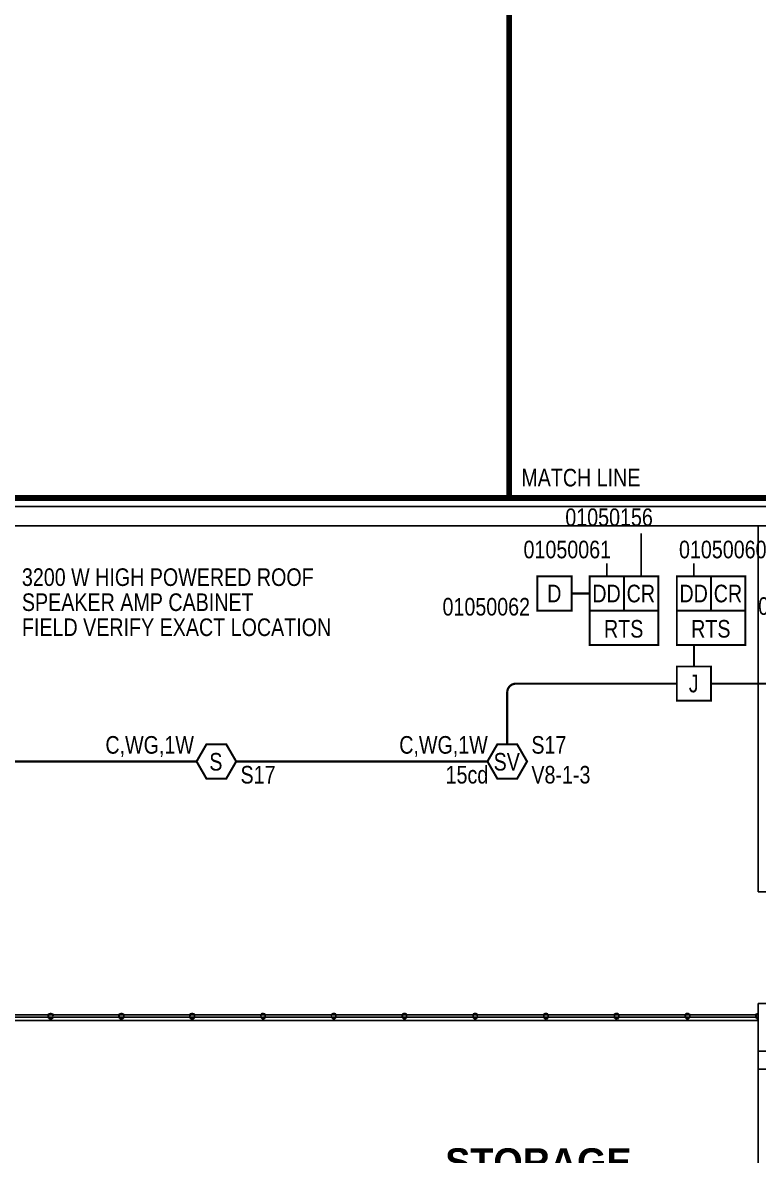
# Model space of a CAD drawing. Header units: inches. Extents: x 9349 to 17082, y 17684 to 25415.
# Drawn here: x 13051 to 13553, y 22518 to 23291 of the extents above; entities that cross this region are included whole.
import ezdxf
from ezdxf.enums import TextEntityAlignment as Align

# ---------------------------------------------------------------- set-up
doc = ezdxf.new("R2010")
doc.units = ezdxf.units.IN
doc.header["$LTSCALE"] = 0.25
doc.header["$MEASUREMENT"] = 0
for name, color, linetype in [('BACKGROUND', 8, 'Continuous'), ('CL-TEXT', 3, 'Continuous'), ('CONDUIT', 6, 'Continuous'), ('DUCT DETECTOR', 1, 'Continuous'), ('HEAT DETECTOR', 1, 'Continuous'), ('JUNCTION BOX', 1, 'Continuous'), ('RELAY MODULES', 1, 'Continuous'), ('REMOTE TEST STATION', 1, 'Continuous'), ('SPEAKER', 1, 'Continuous'), ('SPEAKER STROBE', 1, 'Continuous')]:
    doc.layers.add(name, color=color, linetype=linetype)
doc.styles.add('Arial', font='arial.ttf', dxfattribs={"width": 0.8})
doc.styles.add('ESSCOE_TEXT', font='arial.ttf', dxfattribs={"width": 0.8, "height": 12})
doc.styles.add('PDF Arial Bold', font='arialbd.ttf')

# ---------------------------------------------------------------- blocks, each defined once
blk = doc.blocks.new('GC-S7')
at = {"layer": 'SPEAKER', "const_width": 1.46}
blk.add_lwpolyline([(13.83, 0.21), (7.08, 11.9), (-6.42, 11.9), (-13.17, 0.21), (-6.42, -11.49), (7.08, -11.49)], close=True, dxfattribs=at)
at = {"layer": 'SPEAKER', "style": 'Arial', "width": 0.8}
blk.add_text('S', height=12, dxfattribs=at).set_placement((0, 0), align=Align.MIDDLE)
for tag, p in [('C', (-14.98, 11.52)), ('1/2W', (-14.65, -8.82))]:
    blk.add_attdef(tag, text='', height=12, dxfattribs=at).set_placement(p, align=Align.MIDDLE_RIGHT)
blk.add_attdef('Speaker_Circuit', text='', height=12, dxfattribs=at).set_placement((16.8, -8.82), align=Align.MIDDLE_LEFT)
blk = doc.blocks.new('SIGA-HRD')
at = {"layer": 'HEAT DETECTOR', "const_width": 1.3}
blk.add_lwpolyline([(-11.5, -11.68), (-11.5, 11.7), (11.89, 11.7), (11.89, -11.68)], close=True, dxfattribs=at)
at = {"layer": 'HEAT DETECTOR', "style": 'Arial', "width": 0.8}
blk.add_text('D', height=12, dxfattribs=at).set_placement((0, 0), align=Align.MIDDLE)
for tag, p in [('ADDRESS', (20.64, 8.96)), ('ZONE', (20.64, -8.58))]:
    blk.add_attdef(tag, text='', height=12, dxfattribs=at).set_placement(p, align=Align.MIDDLE_LEFT)
blk.add_attdef('SUBSCRIPT', text='', height=12, dxfattribs=at).set_placement((-16.56, -9.02), align=Align.MIDDLE_RIGHT)
blk = doc.blocks.new('SIGA-CR')
at = {"layer": 'RELAY MODULES', "const_width": 1.3}
blk.add_lwpolyline([(-11.5, -11.68), (-11.5, 11.7), (11.89, 11.7), (11.89, -11.68)], close=True, dxfattribs=at)
at = {"layer": 'RELAY MODULES', "style": 'Arial', "width": 0.8}
blk.add_text('CR', height=12, dxfattribs=at).set_placement((0, 0), align=Align.MIDDLE)
for tag, p in [('ADDRESS', (20.64, 8.96)), ('ZONE', (20.64, -8.58))]:
    blk.add_attdef(tag, text='', height=12, dxfattribs=at).set_placement(p, align=Align.MIDDLE_LEFT)
blk.add_attdef('SUBSCRIPT', text='', height=12, dxfattribs=at).set_placement((-16.56, -9.02), align=Align.MIDDLE_RIGHT)
blk = doc.blocks.new('SIGA-SD')
at = {"layer": 'DUCT DETECTOR', "const_width": 1.3}
blk.add_lwpolyline([(-11.5, -11.68), (-11.5, 11.7), (11.89, 11.7), (11.89, -11.68)], close=True, dxfattribs=at)
at = {"layer": 'DUCT DETECTOR', "style": 'Arial', "width": 0.8}
blk.add_text('DD', height=12, dxfattribs=at).set_placement((0, 0), align=Align.MIDDLE)
for tag, p in [('ADDRESS', (20.64, 8.96)), ('ZONE', (20.64, -8.58))]:
    blk.add_attdef(tag, text='', height=12, dxfattribs=at).set_placement(p, align=Align.MIDDLE_LEFT)
blk.add_attdef('SUBSCRIPT', text='', height=12, dxfattribs=at).set_placement((-16.56, -9.02), align=Align.MIDDLE_RIGHT)
blk = doc.blocks.new('SD-TRK')
at = {"layer": 'REMOTE TEST STATION', "const_width": 1.25}
blk.add_lwpolyline([(-23.19, 12.37), (23.58, 12.37), (23.58, -11.01), (-23.19, -11.01)], close=True, dxfattribs=at)
at = {"layer": 'REMOTE TEST STATION', "style": 'Arial', "width": 0.8}
blk.add_text('RTS', height=12, dxfattribs=at).set_placement((0, 0), align=Align.MIDDLE)
blk.add_attdef('DD_NUMBER', text='', height=12, dxfattribs=at).set_placement((29.49, 10.17), align=Align.MIDDLE_LEFT)
blk = doc.blocks.new('GC-S7VM')
at = {"layer": 'SPEAKER STROBE', "const_width": 1.46}
blk.add_lwpolyline([(13.83, 0.21), (7.08, 11.9), (-6.42, 11.9), (-13.17, 0.21), (-6.42, -11.49), (7.08, -11.49)], close=True, dxfattribs=at)
at = {"layer": 'SPEAKER STROBE', "style": 'Arial', "width": 0.8}
blk.add_text('SV', height=12, dxfattribs=at).set_placement((0, 0), align=Align.MIDDLE)
for tag, p in [('C', (-12.95, 11.52)), ('CANDELA', (-12.62, -8.82)), ('1/2W', (-12.62, -29.16))]:
    blk.add_attdef(tag, text='', height=12, dxfattribs=at).set_placement(p, align=Align.MIDDLE_RIGHT)
for tag, p in [('Speaker_Circuit', (16.8, 11.52)), ('Visual_Circuit', (16.8, -8.82))]:
    blk.add_attdef(tag, text='', height=12, dxfattribs=at).set_placement(p, align=Align.MIDDLE_LEFT)
blk = doc.blocks.new('JUNCTION BOX')
at = {"const_width": 1.3}
blk.add_lwpolyline([(-11.5, -11.68), (-11.5, 11.7), (11.89, 11.7), (11.89, -11.68)], close=True, dxfattribs=at)
at = {"style": 'Arial', "width": 0.8}
blk.add_text('J', height=12, dxfattribs=at).set_placement((0, 0), align=Align.MIDDLE)
blk.add_attdef('SUBSCRIPT', text='', height=12, dxfattribs=at).set_placement((-16.56, -9.02), align=Align.MIDDLE_RIGHT)

msp = doc.modelspace()

# ---------------------------------------------------------------- linework, layer by layer
at = {"lineweight": 0, "const_width": 4}
for points in [[(13382.71, 22966.64), (13382.71, 25413.09)], [(13392.03, 22966.64), (13021.5, 22966.64)], [(13382.71, 22966.64), (14072.91, 22966.64), (14072.91, 22377.38)]]:
    msp.add_lwpolyline(points, dxfattribs=at)
at = {"layer": 'BACKGROUND'}
for points in [[(13942.78, 22947.55), (13942.78, 22960.74), (12009.39, 22960.74), (11997.49, 22960.74), (12009.39, 22960.74)], [(12295.48, 22943.1), (12295.48, 22947.58), (13552.58, 22947.58), (13552.58, 22698.16)], [(13552.58, 22698.14), (13565.12, 22698.14), (13565.12, 22696.21)], [(13559.34, 22621.96), (13565.11, 22621.96), (13552.58, 22621.96), (13552.58, 22076.51)], [(13022.52, 22612.64), (13069.48, 22612.64), (13070.43, 22612.64)], [(13069.48, 22614.26), (13022.54, 22614.26)], [(13068.48, 22613.58), (13068.48, 22613.25)], [(13068.82, 22611.98), (13068.49, 22612.64)], [(13068.5, 22614.23), (13068.83, 22614.89)], [(13068.5, 22613.63), (13069.15, 22614.58), (13068.83, 22613.92)], [(13068.51, 22613.27), (13068.8, 22612.61)], [(13068.8, 22614.88), (13069.79, 22615.2), (13070.44, 22615.2), (13071.39, 22614.88)], [(13069.79, 22611.35), (13068.84, 22612.01)], [(13069.8, 22614.26), (13069.48, 22614.26)], [(13070.43, 22614.26), (13069.48, 22614.26)], [(13069.48, 22614.26), (13069.8, 22614.26)], [(13069.48, 22614.26), (13069.8, 22614.26)], [(13069.48, 22614.26), (13069.8, 22614.26)], [(13069.48, 22614.26), (13069.8, 22614.26)], [(13069.48, 22614.26), (13069.8, 22614.26)], [(13069.48, 22614.26), (13069.8, 22614.26)], [(13069.48, 22614.26), (13069.8, 22614.26)], [(13069.48, 22614.26), (13069.8, 22614.26)], [(13069.77, 22612.31), (13069.48, 22612.64)], [(13069.77, 22612.31), (13069.48, 22612.64)], [(13069.77, 22612.31), (13069.48, 22612.64)], [(13069.77, 22612.31), (13069.48, 22612.64)], [(13070.4, 22611.33), (13069.78, 22611.33)], [(13070.43, 22614.26), (13069.8, 22614.26)], [(13070.43, 22614.26), (13069.8, 22614.26)], [(13069.8, 22614.26), (13070.43, 22614.26)], [(13069.8, 22614.26), (13070.43, 22614.26)], [(13069.8, 22614.26), (13070.43, 22614.26)], [(13069.8, 22614.26), (13070.43, 22614.26)], [(13069.8, 22614.26), (13070.43, 22614.26)], [(13069.8, 22614.26), (13070.43, 22614.26)], [(13069.8, 22614.26), (13070.43, 22614.26)], [(13069.8, 22614.26), (13070.43, 22614.26)], [(13069.8, 22614.26), (13070.43, 22614.26)], [(13069.8, 22612.32), (13069.8, 22612.32)], [(13069.8, 22612.32), (13070.42, 22612.32)], [(13070.42, 22612.32), (13069.8, 22612.32)], [(13070.42, 22612.32), (13069.8, 22612.32)], [(13070.42, 22612.32), (13069.8, 22612.32)], [(13070.42, 22612.32), (13069.8, 22612.32)], [(13070.42, 22612.32), (13069.8, 22612.32)], [(13070.42, 22612.32), (13069.8, 22612.32)], [(13070.42, 22612.32), (13069.8, 22612.32)], [(13070.42, 22612.32), (13069.8, 22612.32)], [(13070.42, 22612.32), (13069.8, 22612.32)], [(13070.43, 22614.58), (13069.81, 22614.25)], [(13070.43, 22614.26), (13070.43, 22614.26)], [(13070.43, 22614.26), (13070.43, 22614.26)], [(13070.43, 22614.26), (13070.43, 22614.26)], [(13070.43, 22614.26), (13070.43, 22614.26)], [(13070.43, 22614.26), (13070.43, 22614.26)], [(13070.43, 22614.26), (13070.43, 22614.26)], [(13070.43, 22614.26), (13070.43, 22614.26)], [(13070.43, 22614.26), (13070.43, 22614.26)], [(13070.43, 22614.26), (13070.43, 22614.26)], [(13070.43, 22614.26), (13070.43, 22614.26)], [(13070.43, 22614.26), (13070.43, 22614.26)], [(13070.43, 22612.64), (13070.43, 22612.64)], [(13070.75, 22612.64), (13070.43, 22612.31), (13070.75, 22612.64), (13070.43, 22612.31), (13070.75, 22612.64), (13070.43, 22612.31), (13070.75, 22612.64), (13070.43, 22612.31), (13070.75, 22612.64), (13117.67, 22612.64), (13118.66, 22612.64), (13118.95, 22612.64), (13165.9, 22612.64)], [(13071.4, 22612.01), (13070.45, 22611.35)], [(13117.69, 22614.26), (13070.75, 22614.26)], [(13071.05, 22612), (13071.38, 22612.95)], [(13071.08, 22611.98), (13071.41, 22612.64)], [(13071.39, 22614.89), (13071.71, 22614.23)], [(13071.39, 22612.94), (13071.71, 22613.27)], [(13071.74, 22613.31), (13071.41, 22614.26)], [(13071.7, 22612.64), (13071.41, 22611.98)], [(13116.68, 22613.58), (13116.68, 22613.25)], [(13116.71, 22613.63), (13117.37, 22614.58), (13117.04, 22613.92)], [(13116.71, 22613.27), (13117.03, 22612.61)], [(13116.72, 22614.23), (13117.05, 22614.89)], [(13117.05, 22611.98), (13116.72, 22612.64)], [(13117.02, 22614.88), (13118.01, 22615.2), (13118.63, 22615.2), (13119.61, 22614.88)], [(13118.02, 22611.35), (13117.04, 22612.01)], [(13118.02, 22614.26), (13117.69, 22614.26)], [(13118.67, 22614.26), (13117.69, 22614.26)], [(13117.69, 22614.26), (13118.02, 22614.26)], [(13117.69, 22614.26), (13118.02, 22614.26)], [(13117.69, 22614.26), (13118.02, 22614.26)], [(13117.69, 22614.26), (13118.02, 22614.26)], [(13117.69, 22614.26), (13118.02, 22614.26)], [(13117.69, 22614.26), (13118.02, 22614.26)], [(13117.69, 22614.26), (13118.02, 22614.26)], [(13117.69, 22614.26), (13118.02, 22614.26)], [(13117.99, 22612.32), (13117.99, 22612.32)], [(13117.99, 22612.32), (13117.99, 22612.32)], [(13117.99, 22612.32), (13117.99, 22612.32)], [(13117.99, 22612.32), (13118.98, 22612.32)], [(13118.65, 22612.32), (13117.99, 22612.32)], [(13118.65, 22612.32), (13117.99, 22612.32)], [(13118.65, 22612.32), (13117.99, 22612.32)], [(13118.65, 22612.32), (13117.99, 22612.32)], [(13118.65, 22612.32), (13117.99, 22612.32)], [(13118.65, 22612.32), (13117.99, 22612.32)], [(13118.65, 22612.32), (13117.99, 22612.32)], [(13118.65, 22612.32), (13117.99, 22612.32)], [(13118.65, 22612.32), (13117.99, 22612.32)], [(13118.62, 22611.33), (13117.99, 22611.33)], [(13118, 22612.31), (13118, 22612.64)], [(13118, 22612.31), (13118, 22612.64)], [(13118, 22612.31), (13118, 22612.64)], [(13118, 22612.31), (13118, 22612.64)], [(13118.65, 22614.58), (13118.02, 22614.25)], [(13118.67, 22614.26), (13118.02, 22614.26)], [(13118.67, 22614.26), (13118.02, 22614.26)], [(13118.02, 22614.26), (13118.67, 22614.26)], [(13118.02, 22614.26), (13118.67, 22614.26)], [(13118.02, 22614.26), (13118.67, 22614.26)], [(13118.02, 22614.26), (13118.67, 22614.26)], [(13118.02, 22614.26), (13118.67, 22614.26)], [(13118.02, 22614.26), (13118.67, 22614.26)], [(13118.02, 22614.26), (13118.67, 22614.26)], [(13118.02, 22614.26), (13118.67, 22614.26)], [(13118.02, 22614.26), (13118.67, 22614.26)], [(13119.62, 22612.01), (13118.64, 22611.35)], [(13118.95, 22612.64), (13118.66, 22612.31)], [(13118.95, 22612.64), (13118.66, 22612.31)], [(13118.95, 22612.64), (13118.66, 22612.31)], [(13118.95, 22612.64), (13118.66, 22612.31)], [(13118.95, 22612.64), (13118.66, 22612.31)], [(13118.95, 22612.64), (13118.66, 22612.31)], [(13118.67, 22614.26), (13118.67, 22614.26)], [(13118.67, 22614.26), (13118.67, 22614.26)], [(13118.67, 22614.26), (13118.67, 22614.26)], [(13118.67, 22614.26), (13118.67, 22614.26)], [(13118.67, 22614.26), (13118.67, 22614.26)], [(13118.67, 22614.26), (13118.67, 22614.26)], [(13118.67, 22614.26), (13118.67, 22614.26)], [(13118.67, 22614.26), (13118.67, 22614.26)], [(13118.67, 22614.26), (13118.67, 22614.26)], [(13118.67, 22614.26), (13118.67, 22614.26)], [(13118.67, 22614.26), (13118.67, 22614.26)], [(13215.42, 22614.26), (13215.09, 22614.26), (13214.44, 22614.26), (13215.09, 22614.26), (13215.42, 22614.26), (13215.09, 22614.26), (13214.44, 22614.26), (13214.11, 22614.26), (13214.44, 22614.26), (13214.11, 22614.26), (13167.18, 22614.26), (13166.23, 22614.26), (13165.9, 22614.26), (13118.97, 22614.26), (13165.9, 22614.26), (13118.97, 22614.26)], [(13119.28, 22611.98), (13119.61, 22612.64)], [(13119.29, 22612), (13119.91, 22612.95)], [(13119.6, 22614.89), (13119.93, 22614.23)], [(13119.93, 22612.64), (13119.61, 22611.98)], [(13119.95, 22613.31), (13119.62, 22614.26)], [(13119.92, 22612.94), (13119.92, 22613.27)], [(13164.91, 22613.27), (13165.24, 22612.61)], [(13164.92, 22613.58), (13164.92, 22613.25)], [(13165.25, 22611.98), (13164.92, 22612.64)], [(13164.93, 22613.63), (13165.58, 22614.58), (13165.26, 22613.92)], [(13164.94, 22614.23), (13165.27, 22614.89)], [(13165.24, 22614.88), (13166.23, 22615.2), (13166.85, 22615.2), (13167.83, 22614.88)], [(13166.24, 22611.35), (13165.26, 22612.01)], [(13166.88, 22614.26), (13165.9, 22614.26)], [(13165.9, 22614.26), (13166.23, 22614.26)], [(13165.9, 22614.26), (13166.23, 22614.26)], [(13165.9, 22614.26), (13166.23, 22614.26)], [(13165.9, 22614.26), (13166.23, 22614.26)], [(13165.9, 22614.26), (13166.23, 22614.26)], [(13166.83, 22611.33), (13166.21, 22611.33)], [(13166.22, 22612.32), (13166.22, 22612.32)], [(13166.22, 22612.32), (13166.22, 22612.32)], [(13166.22, 22612.32), (13166.22, 22612.32)], [(13166.22, 22612.32), (13167.17, 22612.32)], [(13166.87, 22612.32), (13166.22, 22612.32)], [(13166.87, 22612.32), (13166.22, 22612.32)], [(13166.87, 22612.32), (13166.22, 22612.32)], [(13166.87, 22612.32), (13166.22, 22612.32)], [(13166.87, 22612.32), (13166.22, 22612.32)], [(13166.87, 22612.32), (13166.22, 22612.32)], [(13166.87, 22612.32), (13166.22, 22612.32)], [(13166.87, 22612.32), (13166.22, 22612.32)], [(13166.87, 22612.32), (13166.22, 22612.32)], [(13166.88, 22614.26), (13166.23, 22614.26)], [(13166.23, 22614.26), (13166.88, 22614.26), (13167.18, 22614.26), (13166.88, 22614.26)], [(13166.23, 22614.26), (13166.88, 22614.26)], [(13166.23, 22614.26), (13166.88, 22614.26)], [(13166.23, 22612.64), (13166.23, 22612.31), (13166.23, 22612.64), (13166.23, 22612.31), (13166.23, 22612.64), (13166.23, 22612.31), (13166.23, 22612.64), (13166.23, 22612.31), (13166.23, 22612.64), (13166.85, 22612.64), (13167.18, 22612.64), (13214.1, 22612.64)], [(13166.86, 22614.58), (13166.24, 22614.25)], [(13167.18, 22612.64), (13166.85, 22612.31)], [(13167.18, 22612.64), (13166.85, 22612.31)], [(13167.18, 22612.64), (13166.85, 22612.31)], [(13167.18, 22612.64), (13166.85, 22612.31)], [(13167.18, 22612.64), (13166.85, 22612.31)], [(13167.18, 22612.64), (13166.85, 22612.31)], [(13167.85, 22612.01), (13166.86, 22611.35)], [(13166.88, 22614.26), (13166.88, 22614.26)], [(13166.88, 22614.26), (13166.88, 22614.26)], [(13166.88, 22614.26), (13166.88, 22614.26)], [(13166.88, 22614.26), (13167.18, 22614.26)], [(13166.88, 22614.26), (13167.18, 22614.26)], [(13167.49, 22612), (13168.14, 22612.95)], [(13167.51, 22611.98), (13167.83, 22612.64)], [(13167.82, 22614.89), (13168.15, 22614.23)], [(13168.16, 22613.31), (13167.83, 22614.26)], [(13168.13, 22612.64), (13167.83, 22611.98)], [(13168.12, 22612.94), (13168.12, 22613.27)], [(13213.45, 22613.58), (13213.13, 22613.25)], [(13213.14, 22613.27), (13213.44, 22612.61)], [(13213.77, 22611.98), (13213.15, 22612.64)], [(13213.16, 22614.23), (13213.78, 22614.89)], [(13213.47, 22613.63), (13213.8, 22614.58), (13213.47, 22613.92)], [(13213.79, 22614.88), (13214.41, 22615.2), (13215.07, 22615.2), (13216.02, 22614.88)], [(13214.43, 22611.35), (13213.81, 22612.01)], [(13262.32, 22614.26), (13215.42, 22614.26), (13214.44, 22614.26), (13215.09, 22614.26), (13215.42, 22614.26), (13215.09, 22614.26), (13214.44, 22614.26), (13215.09, 22614.26), (13214.44, 22614.26), (13215.09, 22614.26), (13215.42, 22614.26), (13215.09, 22614.26), (13214.44, 22614.26), (13214.11, 22614.26), (13214.44, 22614.26), (13214.11, 22614.26)], [(13215.05, 22611.33), (13214.4, 22611.33)], [(13214.43, 22612.64), (13214.43, 22612.31), (13214.43, 22612.64), (13214.43, 22612.31), (13214.43, 22612.64), (13214.43, 22612.31), (13214.43, 22612.64), (13214.43, 22612.31), (13214.43, 22612.64), (13215.08, 22612.64), (13215.41, 22612.64), (13262.33, 22612.64)], [(13214.44, 22614.26), (13214.44, 22614.26)], [(13215.07, 22614.58), (13214.45, 22614.25)], [(13215.4, 22612.32), (13214.45, 22612.32), (13214.74, 22612.32), (13215.4, 22612.32), (13214.74, 22612.32)], [(13214.45, 22612.32), (13214.45, 22612.32)], [(13215.07, 22612.32), (13214.45, 22612.32)], [(13215.07, 22612.32), (13214.45, 22612.32)], [(13215.07, 22612.32), (13214.45, 22612.32)], [(13215.07, 22612.32), (13214.45, 22612.32)], [(13215.07, 22612.32), (13214.45, 22612.32)], [(13215.41, 22612.64), (13215.08, 22612.31)], [(13215.41, 22612.64), (13215.08, 22612.31)], [(13215.41, 22612.64), (13215.08, 22612.31)], [(13215.41, 22612.64), (13215.08, 22612.31)], [(13215.41, 22612.64), (13215.08, 22612.31)], [(13215.41, 22612.64), (13215.08, 22612.31)], [(13216.04, 22612.01), (13215.09, 22611.35)], [(13215.7, 22611.98), (13216.03, 22612.64)], [(13215.72, 22612), (13216.34, 22612.95)], [(13216.36, 22612.64), (13216.03, 22611.98)], [(13216.04, 22614.89), (13216.37, 22614.23)], [(13216.37, 22613.31), (13216.04, 22614.26)], [(13216.35, 22612.94), (13216.35, 22613.27)], [(13261.66, 22613.58), (13261.33, 22613.25)], [(13261.35, 22613.27), (13261.67, 22612.61)], [(13262, 22611.98), (13261.35, 22612.64)], [(13261.37, 22614.23), (13261.99, 22614.89)], [(13261.68, 22613.63), (13262.01, 22614.58), (13261.68, 22613.92)], [(13262.66, 22611.35), (13262, 22612.01)], [(13262.01, 22614.88), (13262.63, 22615.2), (13263.62, 22615.2), (13264.24, 22614.88)], [(13263.6, 22611.33), (13262.61, 22611.33)], [(13262.64, 22612.32), (13263.29, 22612.32), (13262.64, 22612.32), (13263.29, 22612.32), (13262.64, 22612.32), (13263.29, 22612.32), (13262.64, 22612.32), (13263.29, 22612.32), (13262.64, 22612.32), (13262.97, 22612.32), (13263.62, 22612.32), (13262.97, 22612.32)], [(13262.65, 22614.26), (13262.65, 22614.26)], [(13262.65, 22614.26), (13262.65, 22614.26)], [(13262.65, 22614.26), (13262.65, 22614.26)], [(13263.3, 22614.26), (13262.65, 22614.26)], [(13263.3, 22614.26), (13262.65, 22614.26)], [(13263.3, 22614.26), (13262.65, 22614.26)], [(13262.65, 22614.26), (13263.3, 22614.26)], [(13262.65, 22614.26), (13262.65, 22614.26)], [(13262.65, 22614.26), (13263.3, 22614.26)], [(13262.65, 22614.26), (13262.65, 22614.26)], [(13262.65, 22614.26), (13263.3, 22614.26)], [(13262.65, 22614.26), (13262.65, 22614.26)], [(13262.65, 22614.26), (13263.3, 22614.26)], [(13262.65, 22614.26), (13262.65, 22614.26)], [(13262.65, 22614.26), (13263.3, 22614.26)], [(13262.65, 22614.26), (13262.65, 22614.26)], [(13262.65, 22614.26), (13263.3, 22614.26)], [(13262.65, 22614.26), (13262.65, 22614.26)], [(13262.65, 22614.26), (13263.3, 22614.26)], [(13262.65, 22614.26), (13262.65, 22614.26)], [(13262.65, 22614.26), (13263.3, 22614.26)], [(13262.65, 22614.26), (13262.65, 22614.26)], [(13262.65, 22614.26), (13263.3, 22614.26)], [(13262.66, 22612.64), (13262.66, 22612.31), (13262.66, 22612.64), (13262.66, 22612.31), (13262.66, 22612.64), (13262.66, 22612.31), (13262.66, 22612.64), (13262.66, 22612.31), (13262.66, 22612.64), (13263.28, 22612.64), (13263.61, 22612.64), (13310.85, 22612.64), (13311.51, 22612.64), (13311.84, 22612.64), (13359.08, 22612.64), (13359.7, 22612.64), (13360.03, 22612.64), (13359.7, 22612.31), (13360.03, 22612.64), (13359.7, 22612.31), (13360.03, 22612.64), (13359.7, 22612.31), (13360.03, 22612.64), (13359.7, 22612.31), (13360.03, 22612.64)], [(13263.29, 22614.58), (13262.67, 22614.25)], [(13263.61, 22612.64), (13263.28, 22612.31)], [(13263.61, 22612.64), (13263.28, 22612.31)], [(13263.61, 22612.64), (13263.28, 22612.31)], [(13263.61, 22612.64), (13263.28, 22612.31)], [(13263.63, 22614.26), (13263.3, 22614.26)], [(13263.63, 22614.26), (13263.3, 22614.26)], [(13263.3, 22614.26), (13263.63, 22614.26)], [(13263.3, 22614.26), (13263.63, 22614.26)], [(13263.3, 22614.26), (13263.63, 22614.26)], [(13263.3, 22614.26), (13263.63, 22614.26)], [(13263.3, 22614.26), (13263.63, 22614.26)], [(13263.3, 22614.26), (13263.63, 22614.26)], [(13263.3, 22614.26), (13263.63, 22614.26)], [(13263.3, 22614.26), (13263.63, 22614.26)], [(13264.26, 22612.01), (13263.61, 22611.35)], [(13263.92, 22612), (13264.57, 22612.95)], [(13263.93, 22611.98), (13264.26, 22612.64)], [(13264.25, 22614.89), (13264.91, 22614.23)], [(13264.58, 22613.31), (13264.25, 22614.26)], [(13264.88, 22612.64), (13264.26, 22611.98)], [(13264.56, 22612.94), (13264.56, 22613.27)], [(13310.23, 22611.98), (13309.58, 22612.64)], [(13309.59, 22614.23), (13310.21, 22614.89)], [(13309.86, 22613.58), (13309.86, 22613.25)], [(13309.88, 22613.27), (13309.88, 22612.61)], [(13309.9, 22613.63), (13310.23, 22614.58), (13309.9, 22613.92)], [(13310.2, 22614.88), (13310.85, 22615.2), (13311.8, 22615.2), (13312.46, 22614.88)], [(13310.88, 22611.35), (13310.23, 22612.01)], [(13311.81, 22611.33), (13310.83, 22611.33)], [(13310.85, 22612.31), (13310.85, 22612.64)], [(13310.85, 22612.31), (13310.85, 22612.64)], [(13310.85, 22612.31), (13310.85, 22612.64)], [(13310.85, 22612.31), (13310.85, 22612.64)], [(13310.86, 22614.26), (13310.86, 22614.26)], [(13310.86, 22614.26), (13310.86, 22614.26)], [(13310.86, 22614.26), (13311.52, 22614.26)], [(13310.86, 22614.26), (13310.86, 22614.26)], [(13310.86, 22614.26), (13311.52, 22614.26)], [(13310.86, 22614.26), (13310.86, 22614.26)], [(13310.86, 22614.26), (13311.52, 22614.26)], [(13310.86, 22614.26), (13310.86, 22614.26)], [(13310.86, 22614.26), (13311.52, 22614.26)], [(13310.86, 22614.26), (13310.86, 22614.26)], [(13310.86, 22614.26), (13311.52, 22614.26)], [(13310.86, 22614.26), (13310.86, 22614.26)], [(13310.86, 22614.26), (13311.52, 22614.26)], [(13310.86, 22614.26), (13310.86, 22614.26)], [(13310.86, 22614.26), (13311.52, 22614.26)], [(13311.52, 22612.32), (13310.87, 22612.32)], [(13311.52, 22612.32), (13310.87, 22612.32)], [(13311.52, 22612.32), (13310.87, 22612.32)], [(13311.52, 22612.32), (13310.87, 22612.32)], [(13311.52, 22612.32), (13310.87, 22612.32)], [(13311.52, 22612.32), (13310.87, 22612.32)], [(13311.5, 22614.58), (13310.88, 22614.25)], [(13311.84, 22612.64), (13311.51, 22612.31)], [(13311.84, 22612.64), (13311.51, 22612.31)], [(13311.84, 22612.64), (13311.51, 22612.31)], [(13311.84, 22612.64), (13311.51, 22612.31)], [(13311.52, 22614.26), (13311.84, 22614.26)], [(13311.52, 22614.26), (13311.84, 22614.26)], [(13311.52, 22614.26), (13311.84, 22614.26)], [(13311.52, 22614.26), (13311.84, 22614.26)], [(13311.52, 22614.26), (13311.84, 22614.26)], [(13311.52, 22614.26), (13311.84, 22614.26)], [(13311.52, 22614.26), (13311.84, 22614.26)], [(13312.48, 22612.01), (13311.83, 22611.35)], [(13312.44, 22612), (13312.77, 22612.95)], [(13313.11, 22612.64), (13312.46, 22611.98), (13312.46, 22612.64)], [(13312.47, 22614.89), (13313.09, 22614.23)], [(13312.79, 22613.31), (13312.47, 22614.26)], [(13312.79, 22612.94), (13312.79, 22613.27)], [(13357.77, 22614.23), (13358.43, 22614.89)], [(13358.43, 22611.98), (13357.77, 22612.64)], [(13358.1, 22613.58), (13358.1, 22613.25)], [(13358.11, 22613.63), (13358.44, 22614.58), (13358.11, 22613.92)], [(13358.11, 22613.27), (13358.11, 22612.61)], [(13358.42, 22614.88), (13359.07, 22615.2), (13360.02, 22615.2), (13360.68, 22614.88)], [(13359.07, 22611.35), (13358.45, 22612.01)], [(13360.03, 22611.33), (13359.05, 22611.33)], [(13406.99, 22614.26), (13360.05, 22614.26), (13359.73, 22614.26), (13359.4, 22614.26), (13359.73, 22614.26), (13360.05, 22614.26), (13359.73, 22614.26), (13360.05, 22614.26), (13359.73, 22614.26), (13360.05, 22614.26), (13359.73, 22614.26), (13359.4, 22614.26), (13359.73, 22614.26), (13360.05, 22614.26), (13359.73, 22614.26), (13359.07, 22614.26), (13359.73, 22614.26), (13359.07, 22614.26), (13359.4, 22614.26), (13359.73, 22614.26), (13359.4, 22614.26), (13359.07, 22614.26), (13359.73, 22614.26), (13359.07, 22614.26), (13359.4, 22614.26), (13359.07, 22614.26), (13359.4, 22614.26), (13359.07, 22614.26)], [(13359.38, 22612.31), (13359.08, 22612.64)], [(13359.38, 22612.31), (13359.08, 22612.64)], [(13359.38, 22612.31), (13359.08, 22612.64)], [(13359.38, 22612.31), (13359.08, 22612.64)], [(13359.72, 22614.58), (13359.09, 22614.25)], [(13359.72, 22612.32), (13359.39, 22612.32)], [(13359.72, 22612.32), (13359.39, 22612.32)], [(13359.72, 22612.32), (13359.39, 22612.32)], [(13359.72, 22612.32), (13359.39, 22612.32)], [(13359.72, 22612.32), (13359.39, 22612.32)], [(13359.72, 22612.32), (13359.39, 22612.32)], [(13360.68, 22612.01), (13360.05, 22611.35)], [(13360.36, 22612.64), (13407.28, 22612.64), (13407.61, 22612.31), (13407.28, 22612.64), (13407.61, 22612.31), (13407.28, 22612.64), (13407.61, 22612.31), (13407.28, 22612.64), (13407.61, 22612.31), (13407.28, 22612.64)], [(13361, 22613.31), (13360.68, 22614.26)], [(13360.68, 22612), (13361, 22612.95)], [(13360.69, 22614.89), (13361.31, 22614.23)], [(13361.31, 22612.64), (13360.69, 22611.98), (13360.69, 22612.64)], [(13360.99, 22612.94), (13360.99, 22613.27)], [(13405.99, 22614.23), (13406.65, 22614.89)], [(13406.66, 22611.98), (13406, 22612.64)], [(13406.31, 22613.58), (13406.31, 22613.25)], [(13406.31, 22613.27), (13406.64, 22612.61)], [(13406.33, 22613.63), (13406.65, 22614.58), (13406.65, 22613.92)], [(13406.64, 22614.88), (13407.29, 22615.2), (13408.24, 22615.2), (13408.9, 22614.88)], [(13407.29, 22611.35), (13406.64, 22612.01)], [(13408.22, 22611.33), (13407.27, 22611.33)], [(13407.29, 22612.32), (13407.61, 22612.32)], [(13407.93, 22614.58), (13407.31, 22614.25)], [(13407.61, 22614.26), (13407.32, 22614.26)], [(13407.94, 22614.26), (13407.32, 22614.26)], [(13407.94, 22614.26), (13407.32, 22614.26)], [(13407.94, 22614.26), (13407.32, 22614.26)], [(13407.32, 22614.26), (13407.61, 22614.26)], [(13407.32, 22614.26), (13407.61, 22614.26)], [(13407.32, 22614.26), (13407.61, 22614.26)], [(13407.32, 22614.26), (13407.61, 22614.26)], [(13407.32, 22614.26), (13407.61, 22614.26)], [(13407.32, 22614.26), (13407.61, 22614.26)], [(13407.32, 22614.26), (13407.61, 22614.26)], [(13407.32, 22614.26), (13407.61, 22614.26)], [(13408.27, 22614.26), (13407.61, 22614.26)], [(13407.61, 22614.26), (13408.27, 22614.26)], [(13407.61, 22614.26), (13408.27, 22614.26)], [(13407.61, 22614.26), (13408.27, 22614.26)], [(13407.61, 22614.26), (13408.27, 22614.26)], [(13407.61, 22614.26), (13408.27, 22614.26)], [(13407.61, 22614.26), (13408.27, 22614.26)], [(13407.61, 22614.26), (13408.27, 22614.26)], [(13407.61, 22614.26), (13408.27, 22614.26)], [(13407.61, 22612.32), (13408.27, 22612.32)], [(13408.27, 22612.32), (13407.61, 22612.32)], [(13408.27, 22612.32), (13407.61, 22612.32)], [(13408.27, 22612.32), (13407.61, 22612.32)], [(13408.27, 22612.32), (13407.61, 22612.32)], [(13408.27, 22612.32), (13407.61, 22612.32)], [(13408.27, 22612.32), (13407.61, 22612.32)], [(13408.27, 22612.32), (13407.61, 22612.32)], [(13408.27, 22612.32), (13407.61, 22612.32)], [(13408.27, 22612.32), (13407.61, 22612.32)], [(13408.27, 22614.26), (13407.94, 22614.26)], [(13408.27, 22614.26), (13407.94, 22614.26)], [(13408.26, 22612.64), (13408.26, 22612.31)], [(13408.26, 22612.64), (13408.26, 22612.31)], [(13408.26, 22612.64), (13408.26, 22612.31)], [(13408.26, 22612.64), (13408.26, 22612.31)], [(13455.53, 22614.26), (13408.27, 22614.26)], [(13408.27, 22614.26), (13408.27, 22614.26)], [(13408.27, 22614.26), (13408.27, 22614.26)], [(13408.27, 22614.26), (13408.27, 22614.26)], [(13408.27, 22614.26), (13408.27, 22614.26)], [(13408.27, 22614.26), (13408.27, 22614.26)], [(13408.27, 22614.26), (13408.27, 22614.26)], [(13408.27, 22614.26), (13408.27, 22614.26)], [(13408.27, 22614.26), (13408.27, 22614.26)], [(13408.9, 22612.01), (13408.28, 22611.35)], [(13408.88, 22612), (13409.2, 22612.95)], [(13409.54, 22612.64), (13408.88, 22611.98), (13409.21, 22612.64)], [(13408.91, 22614.89), (13409.53, 22614.23)], [(13409.2, 22612.94), (13409.2, 22613.27)], [(13409.22, 22613.31), (13409.22, 22614.26)], [(13454.85, 22611.98), (13454.2, 22612.64)], [(13454.21, 22614.23), (13454.86, 22614.89)], [(13454.51, 22613.58), (13454.51, 22613.25)], [(13454.52, 22613.27), (13454.84, 22612.61)], [(13454.54, 22613.63), (13454.87, 22614.58), (13454.87, 22613.92)], [(13454.86, 22614.88), (13455.51, 22615.2), (13456.46, 22615.2), (13457.12, 22614.88)], [(13455.52, 22611.35), (13454.86, 22612.01)], [(13456.43, 22611.33), (13455.48, 22611.33)], [(13455.84, 22612.31), (13455.51, 22612.64)], [(13455.84, 22612.31), (13455.51, 22612.64)], [(13455.84, 22612.31), (13455.51, 22612.64)], [(13455.84, 22612.31), (13455.51, 22612.64)], [(13455.51, 22612.32), (13455.84, 22612.32)], [(13456.15, 22614.58), (13455.52, 22614.25)], [(13455.82, 22614.26), (13455.53, 22614.26)], [(13456.15, 22614.26), (13455.53, 22614.26)], [(13455.53, 22614.26), (13455.82, 22614.26)], [(13455.53, 22614.26), (13455.82, 22614.26)], [(13455.53, 22614.26), (13455.82, 22614.26)], [(13455.53, 22614.26), (13455.82, 22614.26)], [(13455.53, 22614.26), (13455.82, 22614.26)], [(13455.53, 22614.26), (13455.82, 22614.26)], [(13455.53, 22614.26), (13455.82, 22614.26)], [(13455.53, 22614.26), (13455.82, 22614.26)], [(13456.48, 22614.26), (13455.82, 22614.26)], [(13455.82, 22614.26), (13456.48, 22614.26)], [(13455.82, 22614.26), (13456.48, 22614.26)], [(13455.82, 22614.26), (13456.48, 22614.26)], [(13455.82, 22614.26), (13456.48, 22614.26)], [(13455.82, 22614.26), (13456.48, 22614.26)], [(13455.82, 22614.26), (13456.48, 22614.26)], [(13455.82, 22614.26), (13456.48, 22614.26)], [(13455.82, 22614.26), (13456.48, 22614.26)], [(13455.84, 22612.32), (13456.46, 22612.32)], [(13456.46, 22612.32), (13455.84, 22612.32)], [(13456.46, 22612.32), (13455.84, 22612.32)], [(13456.46, 22612.32), (13455.84, 22612.32)], [(13456.46, 22612.32), (13455.84, 22612.32)], [(13456.46, 22612.32), (13455.84, 22612.32)], [(13456.46, 22612.32), (13455.84, 22612.32)], [(13456.46, 22612.32), (13455.84, 22612.32)], [(13456.46, 22612.32), (13455.84, 22612.32)], [(13456.46, 22612.32), (13455.84, 22612.32)], [(13456.46, 22612.64), (13456.46, 22612.31)], [(13456.46, 22612.64), (13456.46, 22612.31)], [(13456.46, 22612.64), (13456.46, 22612.31)], [(13456.46, 22612.64), (13456.46, 22612.31)], [(13457.12, 22612.01), (13456.47, 22611.35)], [(13503.74, 22614.26), (13456.48, 22614.26)], [(13456.48, 22614.26), (13456.48, 22614.26)], [(13456.48, 22614.26), (13456.48, 22614.26)], [(13456.48, 22614.26), (13456.48, 22614.26)], [(13456.48, 22614.26), (13456.48, 22614.26)], [(13456.48, 22614.26), (13456.48, 22614.26)], [(13456.48, 22614.26), (13456.48, 22614.26)], [(13456.48, 22614.26), (13456.48, 22614.26)], [(13456.48, 22614.26), (13456.48, 22614.26)], [(13457.11, 22612), (13457.44, 22612.95)], [(13457.74, 22612.64), (13457.11, 22611.98), (13457.44, 22612.64)], [(13457.12, 22614.89), (13457.75, 22614.23)], [(13457.43, 22613.31), (13457.43, 22614.26)], [(13457.43, 22612.94), (13457.43, 22613.27)], [(13502.42, 22614.23), (13503.08, 22614.89)], [(13503.08, 22611.98), (13502.43, 22612.64)], [(13502.72, 22613.58), (13502.72, 22613.25)], [(13502.75, 22613.63), (13503.41, 22614.58), (13503.08, 22613.92)], [(13502.75, 22613.27), (13503.05, 22612.61)], [(13503.08, 22614.88), (13503.7, 22615.2), (13504.68, 22615.2), (13505.31, 22614.88)], [(13503.74, 22611.35), (13503.09, 22612.01)], [(13504.65, 22611.33), (13503.7, 22611.33)], [(13503.71, 22612.64), (13504.03, 22612.31), (13503.71, 22612.64), (13504.03, 22612.31), (13503.71, 22612.64), (13504.03, 22612.31), (13503.71, 22612.64), (13504.03, 22612.31), (13503.71, 22612.64), (13504.69, 22612.64), (13504.69, 22612.31), (13504.69, 22612.64), (13504.69, 22612.31), (13504.69, 22612.64), (13504.69, 22612.31), (13504.69, 22612.64), (13504.69, 22612.31), (13504.69, 22612.64)], [(13503.71, 22612.32), (13504.03, 22612.32)], [(13504.69, 22614.58), (13503.74, 22614.25)], [(13504.07, 22614.26), (13503.74, 22614.26)], [(13504.69, 22614.26), (13504.36, 22614.26), (13503.74, 22614.26), (13504.36, 22614.26)], [(13504.36, 22614.26), (13503.74, 22614.26), (13504.07, 22614.26), (13504.69, 22614.26), (13504.07, 22614.26), (13503.74, 22614.26)], [(13503.74, 22614.26), (13504.07, 22614.26)], [(13503.74, 22614.26), (13504.07, 22614.26)], [(13503.74, 22614.26), (13504.07, 22614.26)], [(13503.74, 22614.26), (13504.07, 22614.26)], [(13504.03, 22612.32), (13504.69, 22612.32)], [(13504.69, 22612.32), (13504.03, 22612.32)], [(13504.69, 22612.32), (13504.03, 22612.32)], [(13504.69, 22612.32), (13504.03, 22612.32)], [(13504.69, 22612.32), (13504.03, 22612.32)], [(13504.69, 22612.32), (13504.03, 22612.32)], [(13504.69, 22612.32), (13504.03, 22612.32)], [(13504.69, 22612.32), (13504.03, 22612.32)], [(13504.69, 22612.32), (13504.03, 22612.32)], [(13504.69, 22612.32), (13504.03, 22612.32)], [(13504.07, 22614.26), (13504.69, 22614.26)], [(13504.07, 22614.26), (13504.69, 22614.26)], [(13504.07, 22614.26), (13504.69, 22614.26)], [(13504.07, 22614.26), (13504.69, 22614.26)], [(13504.07, 22614.26), (13504.69, 22614.26)], [(13504.69, 22614.26), (13504.36, 22614.26)], [(13504.69, 22614.26), (13504.69, 22614.26)], [(13504.69, 22614.26), (13504.69, 22614.26)], [(13504.69, 22614.26), (13504.69, 22614.26)], [(13504.69, 22614.26), (13504.69, 22614.26)], [(13504.69, 22614.26), (13504.69, 22614.26)], [(13504.69, 22614.26), (13504.69, 22614.26)], [(13504.69, 22614.26), (13504.69, 22614.26)], [(13504.69, 22614.26), (13504.69, 22614.26)], [(13504.69, 22612.64), (13504.69, 22612.64)], [(13504.69, 22612.64), (13504.69, 22612.64)], [(13504.69, 22612.64), (13504.69, 22612.64)], [(13505.35, 22612.01), (13504.69, 22611.35)], [(13552.28, 22614.26), (13552.57, 22614.26), (13552.28, 22614.26), (13551.95, 22614.26), (13552.28, 22614.26), (13552.57, 22614.26), (13552.28, 22614.26), (13551.95, 22614.26), (13552.28, 22614.26), (13552.57, 22614.26), (13552.28, 22614.26), (13551.95, 22614.26), (13552.57, 22614.26), (13551.95, 22614.26), (13552.57, 22614.26), (13552.28, 22614.26), (13552.57, 22614.26), (13552.28, 22614.26), (13551.95, 22614.26), (13505.02, 22614.26)], [(13505.02, 22612.64), (13551.94, 22612.64), (13552.56, 22612.64)], [(13505.31, 22612), (13505.64, 22612.95)], [(13505.96, 22612.64), (13505.31, 22611.98), (13505.64, 22612.64)], [(13505.34, 22614.89), (13505.96, 22614.23)], [(13505.63, 22612.94), (13505.96, 22613.27)], [(13505.97, 22613.31), (13505.67, 22614.26)], [(13550.95, 22613.27), (13551.28, 22612.61)], [(13551.28, 22611.98), (13550.95, 22612.64)], [(13550.96, 22613.58), (13550.96, 22613.25)], [(13550.97, 22614.23), (13551.3, 22614.89)], [(13550.97, 22613.63), (13551.62, 22614.58), (13551.3, 22614.25)], [(13551.3, 22614.88), (13552.25, 22615.2), (13552.58, 22615.2)], [(13552.26, 22611.35), (13551.31, 22612.01)], [(13551.93, 22612.32), (13552.26, 22612.32)], [(13552.26, 22612.31), (13551.94, 22612.64)], [(13552.26, 22612.31), (13551.94, 22612.64)], [(13552.26, 22612.31), (13551.94, 22612.64)], [(13552.26, 22612.31), (13551.94, 22612.64)], [(13551.95, 22614.26), (13552.28, 22614.26)], [(13552.54, 22611.33), (13552.21, 22611.33)], [(13552.26, 22612.32), (13552.59, 22612.32)], [(13552.59, 22612.32), (13552.26, 22612.32)], [(13552.59, 22612.32), (13552.26, 22612.32)], [(13552.59, 22612.32), (13552.26, 22612.32)], [(13552.59, 22612.32), (13552.26, 22612.32)], [(13552.59, 22612.32), (13552.26, 22612.32)], [(13552.59, 22612.32), (13552.26, 22612.32)], [(13552.59, 22612.32), (13552.26, 22612.32)], [(13552.59, 22612.32), (13552.26, 22612.32)], [(13552.59, 22612.32), (13552.26, 22612.32)], [(13552.28, 22614.26), (13552.57, 22614.26)], [(13552.56, 22613.58), (13552.56, 22613.58)], [(13552.56, 22613.58), (13552.56, 22613.25)], [(13552.56, 22613.27), (13552.56, 22612.94)], [(13552.56, 22612.95), (13552.56, 22612.95)], [(13552.56, 22612.95), (13552.56, 22612.62)], [(12299.96, 22610.38), (13552.57, 22610.38)], [(13568.63, 22577.25), (13568.63, 22589.48), (13552.55, 22589.48), (13552.55, 22577.25)], [(13552.58, 22577.27), (13568.64, 22577.27)]]:
    msp.add_lwpolyline(points, dxfattribs=at)
at = {"layer": 'BACKGROUND', "ltscale": 6.518304}
msp.add_lwpolyline([(12016.15, 22947.58), (13930.58, 22947.58), (13930.57, 22259.39)], dxfattribs=at)
at = {"layer": 'BACKGROUND'}
for points in [[(13165.9, 22612.64), (13118.95, 22612.64), (13118.66, 22612.64), (13117.67, 22612.64), (13070.75, 22612.64), (13070.43, 22612.64), (13069.48, 22612.64), (13022.52, 22612.64), (13069.48, 22612.64), (13070.43, 22612.64), (13070.75, 22612.64), (13117.67, 22612.64), (13118.66, 22612.64), (13118.95, 22612.64)], [(13022.54, 22614.26), (13069.48, 22614.26), (13069.8, 22614.26), (13070.43, 22614.26), (13069.8, 22614.26), (13069.48, 22614.26)], [(13069.48, 22611.98), (13068.82, 22612.64)], [(13069.16, 22614.56), (13069.78, 22614.89), (13070.76, 22614.89), (13071.39, 22614.23), (13070.76, 22614.89), (13069.78, 22614.89)], [(13070.42, 22612.32), (13069.8, 22612.32), (13069.47, 22612.32), (13069.8, 22612.32)], [(13071.07, 22612.01), (13070.45, 22611.68), (13069.47, 22612.01), (13070.45, 22611.68)], [(13069.48, 22614.26), (13070.43, 22614.26)], [(13069.48, 22612.64), (13069.77, 22612.31)], [(13069.48, 22612.64), (13069.77, 22612.31)], [(13070.42, 22612.32), (13069.8, 22612.32)], [(13070.75, 22614.26), (13117.69, 22614.26), (13118.02, 22614.26), (13118.67, 22614.26), (13118.02, 22614.26), (13117.69, 22614.26)], [(13117.67, 22611.98), (13117.05, 22612.64)], [(13117.34, 22614.56), (13118, 22614.89), (13118.98, 22614.89), (13119.6, 22614.23), (13118.98, 22614.89), (13118, 22614.89)], [(13117.69, 22614.26), (13118.67, 22614.26)], [(13119.29, 22612.01), (13118.64, 22611.68), (13117.69, 22612.01), (13118.64, 22611.68)], [(13118.65, 22612.32), (13117.99, 22612.32)], [(13118.98, 22612.32), (13117.99, 22612.32)], [(13118, 22612.64), (13118, 22612.31)], [(13118, 22612.64), (13118, 22612.31)], [(13118.66, 22612.31), (13118.95, 22612.64)], [(13165.9, 22611.98), (13165.25, 22612.64)], [(13165.56, 22614.56), (13166.22, 22614.89), (13167.17, 22614.89), (13167.82, 22614.23), (13167.17, 22614.89), (13166.22, 22614.89)], [(13166.88, 22614.26), (13167.18, 22614.26), (13166.23, 22614.26), (13165.9, 22614.26), (13166.88, 22614.26), (13166.23, 22614.26), (13166.88, 22614.26), (13166.23, 22614.26), (13166.88, 22614.26), (13167.18, 22614.26), (13166.88, 22614.26), (13166.23, 22614.26)], [(13215.42, 22614.26), (13262.32, 22614.26), (13215.42, 22614.26), (13214.44, 22614.26), (13214.11, 22614.26), (13214.44, 22614.26), (13215.09, 22614.26), (13215.42, 22614.26), (13215.09, 22614.26), (13214.44, 22614.26), (13214.11, 22614.26), (13167.18, 22614.26), (13166.23, 22614.26), (13165.9, 22614.26), (13166.23, 22614.26), (13165.9, 22614.26), (13166.23, 22614.26), (13166.88, 22614.26), (13167.18, 22614.26), (13214.11, 22614.26), (13214.44, 22614.26)], [(13167.52, 22612.01), (13166.86, 22611.68), (13165.91, 22612.01), (13166.86, 22611.68)], [(13166.87, 22612.32), (13166.22, 22612.32)], [(13167.17, 22612.32), (13166.22, 22612.32)], [(13214.1, 22612.64), (13167.18, 22612.64), (13166.85, 22612.64), (13166.23, 22612.64), (13166.85, 22612.64), (13167.18, 22612.64)], [(13166.85, 22612.31), (13167.18, 22612.64)], [(13214.1, 22611.98), (13213.48, 22612.64)], [(13213.78, 22614.56), (13214.43, 22614.89), (13215.38, 22614.89), (13216.04, 22614.23), (13215.38, 22614.89), (13214.43, 22614.89)], [(13215.74, 22612.01), (13215.09, 22611.68), (13214.1, 22612.01), (13215.09, 22611.68)], [(13262.33, 22612.64), (13215.41, 22612.64), (13215.08, 22612.64), (13214.43, 22612.64), (13215.08, 22612.64), (13215.41, 22612.64)], [(13215.42, 22614.26), (13215.09, 22614.26), (13214.44, 22614.26), (13215.09, 22614.26)], [(13214.74, 22612.32), (13214.45, 22612.32), (13215.07, 22612.32)], [(13214.45, 22612.32), (13215.07, 22612.32)], [(13214.45, 22612.32), (13215.07, 22612.32)], [(13215.08, 22612.31), (13215.41, 22612.64)], [(13262.33, 22611.98), (13261.67, 22612.64)], [(13261.99, 22614.56), (13262.98, 22614.89), (13263.6, 22614.89), (13264.25, 22614.23), (13263.6, 22614.89), (13262.98, 22614.89)], [(13263.93, 22612.01), (13263.31, 22611.68), (13262.33, 22612.01), (13263.31, 22611.68)], [(13262.64, 22612.32), (13263.29, 22612.32), (13262.97, 22612.32), (13262.64, 22612.32), (13263.62, 22612.32), (13262.97, 22612.32)], [(13262.65, 22614.26), (13263.63, 22614.26)], [(13263.3, 22614.26), (13263.63, 22614.26), (13262.65, 22614.26)], [(13360.03, 22612.64), (13359.7, 22612.64), (13359.08, 22612.64), (13311.84, 22612.64), (13311.51, 22612.64), (13310.85, 22612.64), (13263.61, 22612.64), (13263.28, 22612.64), (13262.66, 22612.64), (13263.28, 22612.64), (13263.61, 22612.64), (13310.85, 22612.64), (13311.51, 22612.64), (13311.84, 22612.64), (13359.08, 22612.64), (13359.7, 22612.64)], [(13263.28, 22612.31), (13263.61, 22612.64)], [(13263.28, 22612.31), (13263.61, 22612.64)], [(13310.53, 22611.98), (13309.9, 22612.64)], [(13310.21, 22614.56), (13311.19, 22614.89), (13311.82, 22614.89), (13312.47, 22614.23), (13311.82, 22614.89), (13311.19, 22614.89)], [(13312.48, 22612.01), (13311.5, 22611.68), (13310.55, 22612.01), (13311.5, 22611.68)], [(13310.85, 22612.64), (13310.85, 22612.31)], [(13310.85, 22612.64), (13310.85, 22612.31)], [(13311.52, 22614.26), (13311.84, 22614.26), (13311.52, 22614.26), (13310.86, 22614.26)], [(13311.84, 22614.26), (13311.52, 22614.26), (13310.86, 22614.26), (13311.52, 22614.26), (13310.86, 22614.26), (13311.52, 22614.26)], [(13310.87, 22612.32), (13311.52, 22612.32), (13311.19, 22612.32), (13311.82, 22612.32), (13311.19, 22612.32)], [(13311.82, 22612.32), (13311.19, 22612.32), (13310.87, 22612.32), (13311.19, 22612.32)], [(13310.87, 22612.32), (13311.52, 22612.32)], [(13311.51, 22612.31), (13311.84, 22612.64)], [(13311.51, 22612.31), (13311.84, 22612.64)], [(13358.76, 22611.98), (13358.1, 22612.64)], [(13358.43, 22614.56), (13359.41, 22614.89), (13360.03, 22614.89), (13360.69, 22614.23), (13360.03, 22614.89), (13359.41, 22614.89)], [(13360.68, 22612.01), (13359.73, 22611.68), (13358.78, 22612.01), (13359.73, 22611.68)], [(13360.05, 22614.26), (13359.73, 22614.26), (13359.4, 22614.26), (13359.07, 22614.26), (13359.4, 22614.26), (13359.73, 22614.26)], [(13359.08, 22612.64), (13359.38, 22612.31)], [(13359.08, 22612.64), (13359.38, 22612.31)], [(13359.09, 22612.32), (13359.72, 22612.32), (13359.39, 22612.32), (13360.04, 22612.32), (13359.39, 22612.32)], [(13360.04, 22612.32), (13359.39, 22612.32), (13359.09, 22612.32), (13359.39, 22612.32)], [(13359.39, 22612.32), (13359.72, 22612.32)], [(13360.05, 22614.26), (13406.99, 22614.26)], [(13407.28, 22612.64), (13360.36, 22612.64)], [(13406.65, 22614.56), (13407.6, 22614.89), (13408.58, 22614.89), (13409.2, 22614.23), (13408.58, 22614.89), (13407.6, 22614.89)], [(13407.28, 22611.98), (13406.66, 22612.64)], [(13408.27, 22612.32), (13407.61, 22612.32), (13407.29, 22612.32), (13407.61, 22612.32)], [(13408.9, 22612.01), (13407.95, 22611.68), (13407.29, 22612.01), (13407.95, 22611.68)], [(13407.32, 22614.26), (13407.61, 22614.26), (13408.27, 22614.26), (13455.53, 22614.26), (13455.82, 22614.26), (13456.48, 22614.26), (13503.74, 22614.26), (13504.07, 22614.26), (13504.69, 22614.26), (13504.07, 22614.26), (13503.74, 22614.26), (13456.48, 22614.26), (13455.82, 22614.26), (13455.53, 22614.26), (13408.27, 22614.26), (13407.61, 22614.26)], [(13408.27, 22614.26), (13407.94, 22614.26), (13407.61, 22614.26)], [(13408.27, 22612.32), (13407.61, 22612.32)], [(13408.26, 22612.31), (13408.26, 22612.64)], [(13408.26, 22612.31), (13408.26, 22612.64)], [(13455.51, 22611.98), (13454.85, 22612.64)], [(13454.86, 22614.56), (13455.81, 22614.89), (13456.8, 22614.89), (13457.42, 22614.23), (13456.8, 22614.89), (13455.81, 22614.89)], [(13455.51, 22612.64), (13455.84, 22612.31)], [(13455.51, 22612.64), (13455.84, 22612.31)], [(13456.46, 22612.32), (13455.84, 22612.32), (13455.51, 22612.32), (13455.84, 22612.32)], [(13457.12, 22612.01), (13456.14, 22611.68), (13455.52, 22612.01), (13456.14, 22611.68)], [(13455.82, 22614.26), (13456.48, 22614.26), (13456.15, 22614.26), (13455.53, 22614.26), (13456.15, 22614.26)], [(13456.46, 22612.32), (13455.84, 22612.32)], [(13456.15, 22614.26), (13456.48, 22614.26)], [(13456.46, 22612.31), (13456.46, 22612.64)], [(13456.46, 22612.31), (13456.46, 22612.64)], [(13503.71, 22611.98), (13503.08, 22612.64)], [(13503.41, 22614.56), (13504.03, 22614.89), (13505.01, 22614.89), (13505.63, 22614.23), (13505.01, 22614.89), (13504.03, 22614.89)], [(13504.69, 22612.64), (13503.71, 22612.64)], [(13504.69, 22612.32), (13504.03, 22612.32), (13503.71, 22612.32), (13504.03, 22612.32)], [(13504.07, 22614.26), (13503.74, 22614.26), (13504.07, 22614.26), (13504.69, 22614.26)], [(13505.35, 22612.01), (13504.36, 22611.68), (13503.74, 22612.01), (13504.36, 22611.68)], [(13504.69, 22612.32), (13504.03, 22612.32)], [(13504.69, 22614.26), (13504.36, 22614.26), (13504.07, 22614.26)], [(13505.02, 22614.26), (13551.95, 22614.26), (13552.28, 22614.26), (13552.57, 22614.26), (13552.28, 22614.26), (13551.95, 22614.26)], [(13552.56, 22612.64), (13551.94, 22612.64), (13505.02, 22612.64), (13551.94, 22612.64)], [(13551.94, 22611.98), (13551.28, 22612.64)], [(13551.62, 22614.56), (13552.25, 22614.89), (13552.57, 22614.89), (13552.25, 22614.89)], [(13552.59, 22612.32), (13552.26, 22612.32), (13551.93, 22612.32), (13552.26, 22612.32)], [(13552.59, 22611.68), (13551.93, 22612.01)], [(13551.94, 22612.64), (13552.26, 22612.31)], [(13551.94, 22612.64), (13552.26, 22612.31)], [(13552.28, 22614.26), (13551.95, 22614.26), (13552.28, 22614.26), (13552.57, 22614.26)], [(13552.59, 22612.32), (13552.26, 22612.32)]]:
    msp.add_lwpolyline(points, close=True, dxfattribs=at)
at = {"layer": 'BACKGROUND', "ltscale": 0.243362}
msp.add_lwpolyline([(13263.63, 22614.26), (13311.84, 22614.26), (13360.05, 22614.26), (13311.84, 22614.26)], close=True, dxfattribs=at)
msp.add_lwpolyline([(13360.05, 22614.26), (13311.84, 22614.26), (13263.63, 22614.26)], dxfattribs=at)
at = {"layer": 'BACKGROUND', "ltscale": 0.243457}
msp.add_lwpolyline([(13503.71, 22612.64), (13455.51, 22612.64), (13407.28, 22612.64), (13455.51, 22612.64)], close=True, dxfattribs=at)
msp.add_lwpolyline([(13407.28, 22612.64), (13455.51, 22612.64), (13503.71, 22612.64)], dxfattribs=at)
at = {"layer": 'CONDUIT', "lineweight": 0, "const_width": 1.5}
for points in [[(13425.38, 22901.51), (13437.59, 22901.51)], [(13508.69, 22866.43), (13508.69, 22851.74)], [(13483.61, 22840.05), (13496.99, 22840.05)], [(12946.58, 22786.98), (13169.58, 22786.98)], [(13196.58, 22786.98), (13367.89, 22786.98)]]:
    msp.add_lwpolyline(points, dxfattribs=at)
for points in [[(13496.99, 22840.05), (13387.39, 22840.05, 0.414214), (13381.39, 22834.05), (13381.39, 22798.67)], [(13520.38, 22840.05), (13610.14, 22840.05, -0.414214), (13616.14, 22834.05), (13616.14, 22783.07)]]:
    msp.add_lwpolyline(points, format="xyb", dxfattribs=at)
at = {"layer": 'DUCT DETECTOR'}
for p, q in [((13449.28, 22913.2), (13449.28, 22922)), ((13508.69, 22913.2), (13508.69, 22922))]:
    msp.add_line(p, q, dxfattribs=at)
at = {"layer": 'RELAY MODULES'}
msp.add_line((13472.67, 22913.2), (13472.67, 22942.5), dxfattribs=at)

# ---------------------------------------------------------------- block references
at = {"layer": 'DUCT DETECTOR'}
ref = msp.add_blockref('SIGA-SD', (13449.09, 22901.5), dxfattribs=at)
ref.add_attrib('SUBSCRIPT', '01050061', dxfattribs={"height": 12, "style": 'Arial', "width": 0.8}).set_placement((13452.17, 22931.5), align=Align.MIDDLE_RIGHT)
ref = msp.add_blockref('SIGA-SD', (13508.49, 22901.5), dxfattribs=at)
ref.add_attrib('SUBSCRIPT', '01050060', dxfattribs={"height": 12, "style": 'Arial', "width": 0.8}).set_placement((13558.17, 22931.5), align=Align.MIDDLE_RIGHT)
at = {"layer": 'HEAT DETECTOR'}
msp.add_blockref('SIGA-HRD', (13413.49, 22901.5), dxfattribs=at).add_auto_attribs({'SUBSCRIPT': '01050062'})
at = {"layer": 'JUNCTION BOX'}
msp.add_blockref('JUNCTION BOX', (13508.49, 22840.04), dxfattribs=at)
at = {"layer": 'RELAY MODULES'}
ref = msp.add_blockref('SIGA-CR', (13472.47, 22901.5), dxfattribs=at)
ref.add_attrib('ZONE', '01050156', dxfattribs={"height": 12, "style": 'Arial', "width": 0.8}).set_placement((13421, 22953.5), align=Align.MIDDLE_LEFT)
msp.add_blockref('SIGA-CR', (13531.87, 22901.5), dxfattribs=at).add_auto_attribs({'ZONE': '01050155'})
at = {"layer": 'REMOTE TEST STATION'}
for p in [(13460.78, 22877.44), (13520.18, 22877.44)]:
    msp.add_blockref('SD-TRK', p, dxfattribs=at)
at = {"layer": 'SPEAKER'}
msp.add_blockref('GC-S7', (13182.75, 22786.78), dxfattribs=at).add_auto_attribs({'C': 'C,WG,1W', 'Speaker_Circuit': 'S17'})
at = {"layer": 'SPEAKER STROBE'}
msp.add_blockref('GC-S7VM', (13381.06, 22786.78), dxfattribs=at).add_auto_attribs({'C': 'C,WG,1W', 'Speaker_Circuit': 'S17', 'Visual_Circuit': 'V8-1-3', 'CANDELA': '15cd'})

# ---------------------------------------------------------------- texts
at = {"lineweight": 0, "style": 'ESSCOE_TEXT', "width": 0.8}
msp.add_text('MATCH LINE', height=12, dxfattribs=at).set_placement((13391, 22974.5))
at = {"layer": 'BACKGROUND', "insert": (13339.14, 22504.63), "char_height": 18.379, "attachment_point": 7, "style": 'PDF Arial Bold'}
msp.add_mtext('STORAGE', dxfattribs=at)
at = {"layer": 'CL-TEXT', "style": 'Arial', "width": 0.8}
for s, p in [('3200 W HIGH POWERED ROOF', (13050.5, 22912.65)), ('SPEAKER AMP CABINET', (13050.5, 22895.58)), ('FIELD VERIFY EXACT LOCATION', (13050.5, 22878.51))]:
    msp.add_text(s, height=12, dxfattribs=at).set_placement(p, align=Align.MIDDLE_LEFT)

doc.saveas('drawing.dxf')
